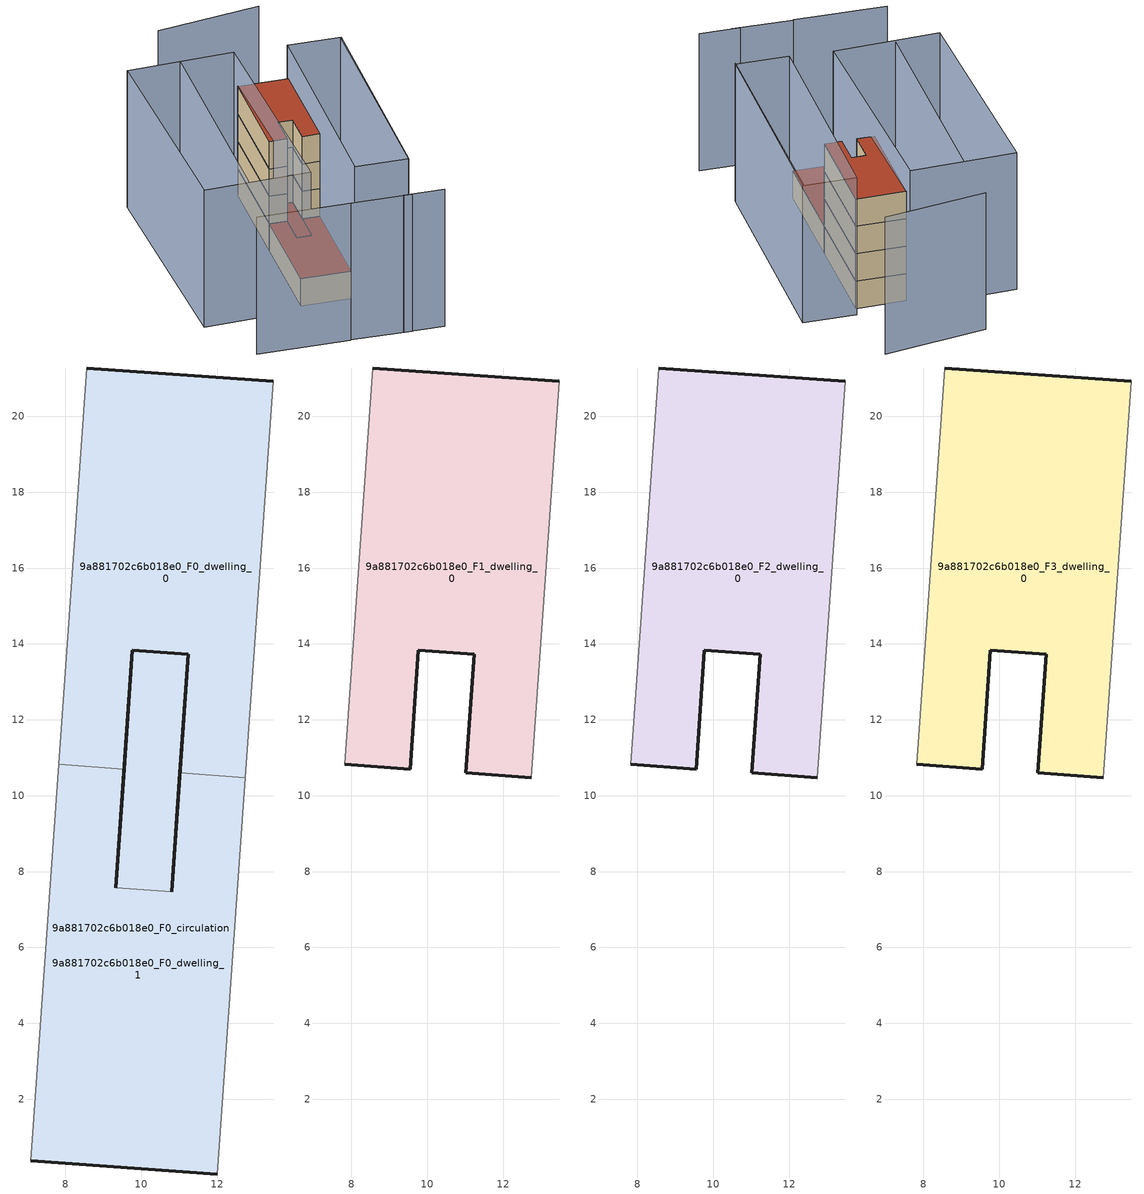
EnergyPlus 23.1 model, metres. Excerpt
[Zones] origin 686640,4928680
9a881702c6b018e0_F0_dwelling_0
 floor ground (EU_floor_Construction): 11.24,13.74 11.02,10.6 10.8,7.46 9.32,7.57 9.76,13.84 z0; 13.47,20.93 12.74,10.48 11.02,10.6 11.24,13.74 9.76,13.84 9.54,10.7 7.82,10.82 8.56,21.28 z0
 wall outside (EU_wall_Construction): 9.54,10.7 9.76,13.84 11.24,13.74 11.02,10.6 / 13.47,20.93 8.56,21.28 z0:3
 wall adiabatic (EU_wall_Construction): 8.56,21.28 7.82,10.82 / 12.74,10.48 13.47,20.93 z0:3
 wall to 9a881702c6b018e0_F0_dwelling_1 (EU_wall_Construction): 7.82,10.82 9.54,10.7 / 11.02,10.6 12.74,10.48 z0:3
 roof outside (EU_floor_Construction): 10.8,7.46 11.02,10.6 11.24,13.74 9.76,13.84 9.32,7.57 z3
9a881702c6b018e0_F0_dwelling_1
 floor ground (EU_floor_Construction): 11.24,13.74 11.02,10.6 10.8,7.46 9.32,7.57 9.76,13.84 z0; 12.74,10.48 12.01,0.02 7.09,0.37 7.82,10.82 9.54,10.7 9.32,7.57 10.8,7.46 11.02,10.6 z0
 wall outside (EU_wall_Construction): 7.09,0.37 12.01,0.02 / 11.02,10.6 10.8,7.46 / 9.32,7.57 9.54,10.7 z0:3
 wall adiabatic (EU_wall_Construction): 12.01,0.02 12.74,10.48 / 7.82,10.82 7.09,0.37 z0:3
 wall to 9a881702c6b018e0_F0_circulation (EU_wall_Construction): 10.8,7.46 9.32,7.57 z0:3
 roof outside (EU_roof_Construction): 10.8,7.46 11.02,10.6 11.24,13.74 9.76,13.84 9.32,7.57 z3; 12.01,0.02 12.74,10.48 11.02,10.6 10.8,7.46 9.32,7.57 9.54,10.7 7.82,10.82 7.09,0.37 z3
9a881702c6b018e0_F0_circulation
 floor ground (EU_floor_Construction): 11.24,13.74 11.02,10.6 10.8,7.46 9.32,7.57 9.76,13.84 z0; 13.47,20.93 12.74,10.48 11.02,10.6 11.24,13.74 9.76,13.84 9.54,10.7 7.82,10.82 8.56,21.28 z0; 12.74,10.48 12.01,0.02 7.09,0.37 7.82,10.82 9.54,10.7 9.32,7.57 10.8,7.46 11.02,10.6 z0
 wall outside (EU_wall_Construction): 10.8,7.46 11.24,13.74 9.76,13.84 9.32,7.57 z0:3
 roof outside (EU_roof_Construction): 12.74,10.48 13.47,20.93 8.56,21.28 7.82,10.82 9.54,10.7 9.76,13.84 11.24,13.74 11.02,10.6 z3; 10.8,7.46 11.02,10.6 11.24,13.74 9.76,13.84 9.32,7.57 z3; 12.01,0.02 12.74,10.48 11.02,10.6 10.8,7.46 9.32,7.57 9.54,10.7 7.82,10.82 7.09,0.37 z3
9a881702c6b018e0_F1_dwelling_0
 floor to 9a881702c6b018e0_F0_dwelling_0 (EU_floor_Construction): 13.47,20.93 12.74,10.48 11.02,10.6 11.24,13.74 9.76,13.84 9.54,10.7 7.82,10.82 8.56,21.28 z3
 wall outside (EU_wall_Construction): 7.82,10.82 9.54,10.7 9.76,13.84 11.24,13.74 11.02,10.6 12.74,10.48 / 13.47,20.93 8.56,21.28 z3:6
 wall adiabatic (EU_wall_Construction): 8.56,21.28 7.82,10.82 / 12.74,10.48 13.47,20.93 z3:6
9a881702c6b018e0_F2_dwelling_0
 floor to 9a881702c6b018e0_F1_dwelling_0 (EU_floor_Construction): 13.47,20.93 12.74,10.48 11.02,10.6 11.24,13.74 9.76,13.84 9.54,10.7 7.82,10.82 8.56,21.28 z6
 wall outside (EU_wall_Construction): 7.82,10.82 9.54,10.7 9.76,13.84 11.24,13.74 11.02,10.6 12.74,10.48 / 13.47,20.93 8.56,21.28 z6:9
 wall adiabatic (EU_wall_Construction): 8.56,21.28 7.82,10.82 / 12.74,10.48 13.47,20.93 z6:9
9a881702c6b018e0_F3_dwelling_0
 floor to 9a881702c6b018e0_F2_dwelling_0 (EU_floor_Construction): 13.47,20.93 12.74,10.48 11.02,10.6 11.24,13.74 9.76,13.84 9.54,10.7 7.82,10.82 8.56,21.28 z9
 wall outside (EU_wall_Construction): 7.82,10.82 9.54,10.7 9.76,13.84 11.24,13.74 11.02,10.6 12.74,10.48 / 13.47,20.93 8.56,21.28 z9:12
 wall adiabatic (EU_wall_Construction): 8.56,21.28 7.82,10.82 / 12.74,10.48 13.47,20.93 z9:12
 roof outside (EU_roof_Construction): 12.74,10.48 13.47,20.93 8.56,21.28 7.82,10.82 9.54,10.7 9.76,13.84 11.24,13.74 11.02,10.6 z12
shading: 9.31,-7 15.3,-7.51 / 14.5,-7.44 18.48,-7.76 / 0.16,-6.32 9.31,-7.03 / 3.28,22.69 1.74,0.17 / 13.76,29.65 3.35,28.76 / 17.17,-1.51 18.93,21.54 / 19.01,21.6 17.23,-1.34 / 17.23,-1.34 11.98,-0.93 / 11.98,-0.93 13.76,22.01 / 13.76,22.01 19.01,21.6 / -2.77,-0.02 -1.92,22.95 / -1.92,22.95 8.63,22.56 / 8.63,22.56 7.79,-0.41 / 7.79,-0.41 -2.77,-0.02 z0:15
[Building]
EU S2 Campaign: North Axis=0; Terrain=City; Solar Distribution=FullExterior
[Site:Location]
Bologna: Latitude=44.5; Longitude=11.25; Time Zone=1; Elevation=37
[SizingPeriod:WeatherFileDays]
AnnualSizingPeriod: Begin Month=1; Begin Day of Month=1; End Month=12; End Day of Month=31; Day of Week for Start Day=Monday; Use Weather File Daylight Saving Period=No; Use Weather File Rain and Snow Indicators=No
[MATERIAL]
EU_InternalMass_Material: Roughness=MediumRough; Thickness=0.1; Conductivity=1; Density=1800; Specific Heat=900; Thermal Absorptance=0.9; Solar Absorptance=0.7; Visible Absorptance=0.7
[MATERIAL:NOMASS] Roughness=MediumRough; Thermal Absorptance=0.9; Solar Absorptance=0.7; Visible Absorptance=0.7
Name | Thermal Resistance
EU_wall_NoMass | 0.937881
EU_roof_NoMass | 0.548572
EU_floor_NoMass | 0.71348
[CONSTRUCTION]
EU_wall_Construction: EU_wall_NoMass
EU_roof_Construction: EU_roof_NoMass
EU_floor_Construction: EU_floor_NoMass
EU_InternalMass_Construction: EU_InternalMass_Material
[ZONE] Type=1; Multiplier=1; Ceiling Height=autocalculate; Floor Area=autocalculate; Part of Total Floor Area=Yes
Name | Volume
9a881702c6b018e0_F0_dwelling_0; 9a881702c6b018e0_F0_dwelling_1 | 168.888
9a881702c6b018e0_F1_dwelling_0 | 140.998
9a881702c6b018e0_F2_dwelling_0; 9a881702c6b018e0_F3_dwelling_0 | 140.999
9a881702c6b018e0_F0_circulation | 309.885
[INTERNALMASS] Construction=EU_InternalMass_Construction
Name | Zone or ZoneList | Surface Area
9a881702c6b018e0_F0_dwelling_0_EU_InternalMass | 9a881702c6b018e0_F0_dwelling_0 | 46.9995
9a881702c6b018e0_F0_dwelling_1_EU_InternalMass | 9a881702c6b018e0_F0_dwelling_1 | 46.9995
9a881702c6b018e0_F1_dwelling_0_EU_InternalMass | 9a881702c6b018e0_F1_dwelling_0 | 102.923
9a881702c6b018e0_F2_dwelling_0_EU_InternalMass | 9a881702c6b018e0_F2_dwelling_0 | 102.923
9a881702c6b018e0_F3_dwelling_0_EU_InternalMass | 9a881702c6b018e0_F3_dwelling_0 | 102.923
[OTHEREQUIPMENT] Fuel Type=Electricity; Design Level Calculation Method=Watts/Area; Power per Zone Floor Area=1; Fraction Latent=0; Fraction Radiant=0; Fraction Lost=0; Carbon Dioxide Generation Rate=0; EndUse Subcategory=EU_Step8_InternalGains
Name | Zone or ZoneList or Space or SpaceList | Schedule
EU_Step8_InternalGain_9a881702c6b018e0_F0_dwelling_0_f000 | 9a881702c6b018e0_F0_dwelling_0 | EU_Step8_GainSchedule_9a881702c6b018e0_F0_dwelling_0_f000
EU_Step8_InternalGain_9a881702c6b018e0_F0_dwelling_1_f000 | 9a881702c6b018e0_F0_dwelling_1 | EU_Step8_GainSchedule_9a881702c6b018e0_F0_dwelling_1_f000
EU_Step8_InternalGain_9a881702c6b018e0_F1_dwelling_0_f000 | 9a881702c6b018e0_F1_dwelling_0 | EU_Step8_GainSchedule_9a881702c6b018e0_F1_dwelling_0_f000
EU_Step8_InternalGain_9a881702c6b018e0_F2_dwelling_0_f000 | 9a881702c6b018e0_F2_dwelling_0 | EU_Step8_GainSchedule_9a881702c6b018e0_F2_dwelling_0_f000
EU_Step8_InternalGain_9a881702c6b018e0_F3_dwelling_0_f000 | 9a881702c6b018e0_F3_dwelling_0 | EU_Step8_GainSchedule_9a881702c6b018e0_F3_dwelling_0_f000
[ZONEINFILTRATION:DESIGNFLOWRATE]
EU_Circulation_Infiltration_9a881702c6b018e0_F0_circulation: Zone or ZoneList or Space or SpaceList=9a881702c6b018e0_F0_circulation; Schedule=EU_AlwaysOn; Design Flow Rate Calculation Method=Flow/Area; Flow Rate per Floor Area=0.0005; Constant Term Coefficient=1; Temperature Term Coefficient=0; Velocity Term Coefficient=0; Velocity Squared Term Coefficient=0
[ZONEVENTILATION:DESIGNFLOWRATE] Schedule=EU_AlwaysOn; Design Flow Rate Calculation Method=AirChanges/Hour; Air Changes per Hour=0.687892; Ventilation Type=Natural; Fan Pressure Rise=0; Fan Total Efficiency=1; Constant Term Coefficient=1; Temperature Term Coefficient=0; Velocity Term Coefficient=0; Velocity Squared Term Coefficient=0; Minimum Indoor Temperature=-100; Maximum Indoor Temperature=100; Delta Temperature=-100; Minimum Outdoor Temperature=-100; Maximum Outdoor Temperature=100; Maximum Wind Speed=40
Name | Zone or ZoneList or Space or SpaceList
EU_ConstantAir_9a881702c6b018e0_F0_dwelling_0 | 9a881702c6b018e0_F0_dwelling_0
EU_ConstantAir_9a881702c6b018e0_F0_dwelling_1 | 9a881702c6b018e0_F0_dwelling_1
EU_ConstantAir_9a881702c6b018e0_F1_dwelling_0 | 9a881702c6b018e0_F1_dwelling_0
EU_ConstantAir_9a881702c6b018e0_F2_dwelling_0 | 9a881702c6b018e0_F2_dwelling_0
EU_ConstantAir_9a881702c6b018e0_F3_dwelling_0 | 9a881702c6b018e0_F3_dwelling_0
[HVACTEMPLATE:THERMOSTAT] Constant Heating Setpoint=20; Constant Cooling Setpoint=50
EU_HeatOnly_9a881702c6b018e0_F0_dwelling_0; EU_HeatOnly_9a881702c6b018e0_F0_dwelling_1; EU_HeatOnly_9a881702c6b018e0_F1_dwelling_0; EU_HeatOnly_9a881702c6b018e0_F2_dwelling_0; EU_HeatOnly_9a881702c6b018e0_F3_dwelling_0
[HVACTEMPLATE:ZONE:IDEALLOADSAIRSYSTEM] System Availability Schedule=EU_AlwaysOn; Maximum Heating Supply Air Temperature=50; Minimum Cooling Supply Air Temperature=13; Maximum Heating Supply Air Humidity Ratio=0.0156; Minimum Cooling Supply Air Humidity Ratio=0.0077; Heating Limit=NoLimit; Cooling Limit=NoLimit; Heating Availability Schedule=EU_AlwaysOn; Cooling Availability Schedule=EU_CoolingOff; Dehumidification Control Type=ConstantSensibleHeatRatio; Cooling Sensible Heat Ratio=0.7; Dehumidification Setpoint=60; Humidification Control Type=None; Humidification Setpoint=30; Outdoor Air Method=None; Outdoor Air Flow Rate per Person=0.00944; Outdoor Air Flow Rate per Zone Floor Area=0; Outdoor Air Flow Rate per Zone=0; Demand Controlled Ventilation Type=None; Outdoor Air Economizer Type=NoEconomizer; Heat Recovery Type=None; Sensible Heat Recovery Effectiveness=0.7; Latent Heat Recovery Effectiveness=0.65
Name | Template Thermostat
9a881702c6b018e0_F0_dwelling_0 | EU_HeatOnly_9a881702c6b018e0_F0_dwelling_0
9a881702c6b018e0_F0_dwelling_1 | EU_HeatOnly_9a881702c6b018e0_F0_dwelling_1
9a881702c6b018e0_F1_dwelling_0 | EU_HeatOnly_9a881702c6b018e0_F1_dwelling_0
9a881702c6b018e0_F2_dwelling_0 | EU_HeatOnly_9a881702c6b018e0_F2_dwelling_0
9a881702c6b018e0_F3_dwelling_0 | EU_HeatOnly_9a881702c6b018e0_F3_dwelling_0
[SIZING:ZONE] Zone Cooling Design Supply Air Temperature Input Method=SupplyAirTemperature; Zone Cooling Design Supply Air Temperature=13; Zone Heating Design Supply Air Temperature Input Method=SupplyAirTemperature; Zone Heating Design Supply Air Temperature=50; Zone Cooling Design Supply Air Humidity Ratio=0.008; Zone Heating Design Supply Air Humidity Ratio=0.008; Cooling Design Air Flow Method=DesignDay; Cooling Design Air Flow Rate=0; Cooling Minimum Air Flow per Zone Floor Area=0.000762; Cooling Minimum Air Flow=0; Cooling Minimum Air Flow Fraction=0.2; Heating Design Air Flow Method=DesignDay; Heating Design Air Flow Rate=0; Heating Maximum Air Flow per Zone Floor Area=0.002032; Heating Maximum Air Flow=0.141576; Heating Maximum Air Flow Fraction=0.3; Account for Dedicated Outdoor Air System=No; Dedicated Outdoor Air System Control Strategy=NeutralSupplyAir; Dedicated Outdoor Air Low Setpoint Temperature for Design=autosize; Dedicated Outdoor Air High Setpoint Temperature for Design=autosize; Zone Load Sizing Method=Sensible Load Only No Latent Load; Zone Latent Cooling Design Supply Air Humidity Ratio Input Method=HumidityRatioDifference; Zone Cooling Design Supply Air Humidity Ratio Difference=0.005; Zone Latent Heating Design Supply Air Humidity Ratio Input Method=HumidityRatioDifference; Zone Humidification Design Supply Air Humidity Ratio Difference=0.005
9a881702c6b018e0_F0_dwelling_0; 9a881702c6b018e0_F0_dwelling_1; 9a881702c6b018e0_F1_dwelling_0; 9a881702c6b018e0_F2_dwelling_0; 9a881702c6b018e0_F3_dwelling_0
[SCHEDULE:CONSTANT]
Name | Hourly Value
EU_AlwaysOn | 1
EU_CoolingOff | 0
[SCHEDULE:FILE] Column Number=1; Rows to Skip at Top=0; Number of Hours of Data=8760; Column Separator=Comma; Interpolate to Timestep=No; Minutes per Item=60; Adjust Schedule for Daylight Savings=Yes
Name | File
EU_Step8_GainSchedule_9a881702c6b018e0_F0_dwelling_0_f000 | ../../schedules/9a881702c6b018e0/9a881702c6b018e0_F0_dwelling_0_f000_gain.csv
EU_Step8_GainSchedule_9a881702c6b018e0_F0_dwelling_1_f000 | ../../schedules/9a881702c6b018e0/9a881702c6b018e0_F0_dwelling_1_f000_gain.csv
EU_Step8_GainSchedule_9a881702c6b018e0_F1_dwelling_0_f000 | ../../schedules/9a881702c6b018e0/9a881702c6b018e0_F1_dwelling_0_f000_gain.csv
EU_Step8_GainSchedule_9a881702c6b018e0_F2_dwelling_0_f000 | ../../schedules/9a881702c6b018e0/9a881702c6b018e0_F2_dwelling_0_f000_gain.csv
EU_Step8_GainSchedule_9a881702c6b018e0_F3_dwelling_0_f000 | ../../schedules/9a881702c6b018e0/9a881702c6b018e0_F3_dwelling_0_f000_gain.csv
